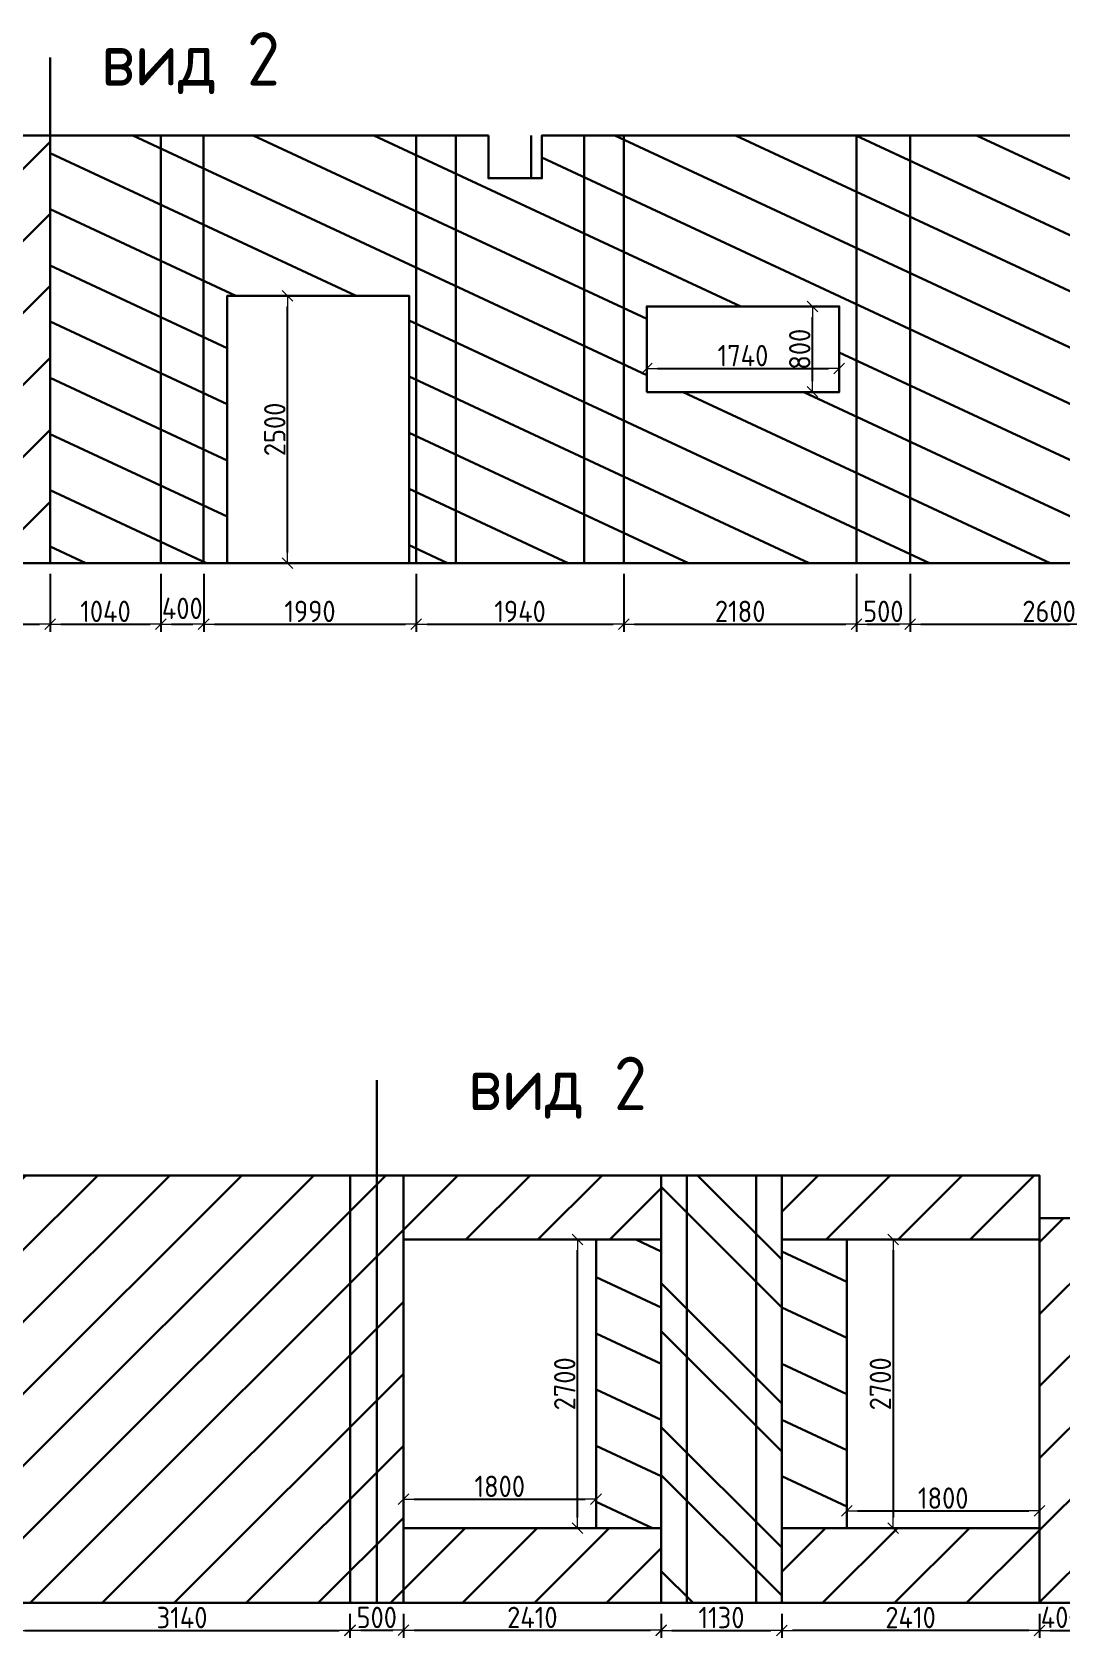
# Model space of a CAD drawing. Header units: millimetres. Extents: x -213536 to 1564669, y -45299 to 942238.
# Drawn here: x -75744 to -66126, y 88036 to 103055 of the extents above; entities that cross this region are included whole.
import ezdxf

# ---------------------------------------------------------------- set-up
doc = ezdxf.new("R2010")
doc.units = ezdxf.units.MM
doc.layers.add('1) мет уголки', color=6, linetype='Continuous')
doc.layers.add('1) серпянка', color=2, linetype='Continuous')
for name, color, linetype, lineweight in [('Основные линии', 7, 'Continuous', 30), ('Размеры', 7, 'Continuous', 15), ('стяжа', 7, 'Continuous', 30)]:
    doc.layers.add(name, color=color, linetype=linetype, lineweight=lineweight)
doc.styles.add('СПДС', font='isocpeur.ttf', dxfattribs={"width": 0.9})
doc.dimstyles.new('Размера А3', dxfattribs={"dimtxt": 200, "dimasz": 100, "dimexe": 70, "dimexo": 100, "dimgap": 20, "dimtad": 1, "dimdec": 0, "dimrnd": 10, "dimzin": 0, "dimdsep": 46, "dimtxsty": 'СПДС', "dimblk": 'ARROWHEAD_6', "dimcen": 1, "dimclrd": 256, "dimclre": 256, "dimclrt": 256, "dimazin": 0, "dimtfac": 1, "dimtdec": 0, "dimtmove": 2, "dimatfit": 3, "dimfxl": 1, "dimtolj": 1, "dimtzin": 0, "dimarcsym": 0})

# ---------------------------------------------------------------- blocks, each defined once
blk = doc.blocks.new('ARROWHEAD_6')
at = {"color": 0, "linetype": 'Continuous'}
for p, q in [((0, 0), (-1, 0)), ((-0.5, -0.5), (0.5, 0.5))]:
    blk.add_line(p, q, dxfattribs=at)
blk = doc.blocks.new('*D677')
at = {"layer": 'Defpoints', "color": 0, "lineweight": 50, "transparency": 16777216}
for p in [(-82396, 98089), (-75576, 98089), (-75576, 97517)]:
    blk.add_point(p, dxfattribs=at)
at = {"layer": 'Размеры', "lineweight": -2, "transparency": 16777216}
for p, q in [((-82396, 97989), (-82396, 97447)), ((-75576, 97989), (-75576, 97447)), ((-82296, 97517), (-75676, 97517))]:
    blk.add_line(p, q, dxfattribs=at)
at = {"layer": 'Размеры', "lineweight": -2, "transparency": 16777216, "xscale": 100, "yscale": 100, "zscale": 100, "rotation": 180}
blk.add_blockref('ARROWHEAD_6', (-82396, 97517), dxfattribs=at)
at = {"layer": 'Размеры', "lineweight": -2, "transparency": 16777216, "xscale": 100, "yscale": 100, "zscale": 100}
blk.add_blockref('ARROWHEAD_6', (-75576, 97517), dxfattribs=at)
at = {"layer": 'Размеры', "lineweight": 25, "transparency": 16777216, "insert": (-78986, 97637), "char_height": 200, "attachment_point": 5, "style": 'СПДС'}
blk.add_mtext('\\A1;6820', dxfattribs=at)
blk = doc.blocks.new('*D678')
at = {"layer": 'Defpoints', "color": 0, "lineweight": 50, "transparency": 16777216}
for p in [(-75576, 98089), (-74540, 98089), (-74540, 97517)]:
    blk.add_point(p, dxfattribs=at)
at = {"layer": 'Размеры', "lineweight": -2, "transparency": 16777216}
for p, q in [((-75576, 97989), (-75576, 97447)), ((-74540, 97989), (-74540, 97447)), ((-75476, 97517), (-74640, 97517))]:
    blk.add_line(p, q, dxfattribs=at)
at = {"layer": 'Размеры', "lineweight": -2, "transparency": 16777216, "xscale": 100, "yscale": 100, "zscale": 100, "rotation": 180}
blk.add_blockref('ARROWHEAD_6', (-75576, 97517), dxfattribs=at)
at = {"layer": 'Размеры', "lineweight": -2, "transparency": 16777216, "xscale": 100, "yscale": 100, "zscale": 100}
blk.add_blockref('ARROWHEAD_6', (-74540, 97517), dxfattribs=at)
at = {"layer": 'Размеры', "lineweight": 25, "transparency": 16777216, "insert": (-75058, 97637), "char_height": 200, "attachment_point": 5, "style": 'СПДС'}
blk.add_mtext('\\A1;1040', dxfattribs=at)
blk = doc.blocks.new('*D679')
at = {"layer": 'Defpoints', "color": 0, "lineweight": 50, "transparency": 16777216}
for p in [(-74540, 98089), (-74140, 98089), (-74140, 97517)]:
    blk.add_point(p, dxfattribs=at)
at = {"layer": 'Размеры', "lineweight": -2, "transparency": 16777216}
for p, q in [((-74540, 97989), (-74540, 97447)), ((-74140, 97989), (-74140, 97447)), ((-74440, 97517), (-74240, 97517))]:
    blk.add_line(p, q, dxfattribs=at)
at = {"layer": 'Размеры', "lineweight": -2, "transparency": 16777216, "xscale": 100, "yscale": 100, "zscale": 100, "rotation": 180}
blk.add_blockref('ARROWHEAD_6', (-74540, 97517), dxfattribs=at)
at = {"layer": 'Размеры', "lineweight": -2, "transparency": 16777216, "xscale": 100, "yscale": 100, "zscale": 100}
blk.add_blockref('ARROWHEAD_6', (-74140, 97517), dxfattribs=at)
at = {"layer": 'Размеры', "lineweight": 25, "transparency": 16777216, "insert": (-74340, 97665), "char_height": 200, "attachment_point": 5, "style": 'СПДС'}
blk.add_mtext('\\A1;400', dxfattribs=at)
blk = doc.blocks.new('*D680')
at = {"layer": 'Defpoints', "color": 0, "lineweight": 50, "transparency": 16777216}
for p in [(-74140, 98089), (-72152, 98089), (-72152, 97517)]:
    blk.add_point(p, dxfattribs=at)
at = {"layer": 'Размеры', "lineweight": -2, "transparency": 16777216}
for p, q in [((-74140, 97989), (-74140, 97447)), ((-72152, 97989), (-72152, 97447)), ((-74040, 97517), (-72252, 97517))]:
    blk.add_line(p, q, dxfattribs=at)
at = {"layer": 'Размеры', "lineweight": -2, "transparency": 16777216, "xscale": 100, "yscale": 100, "zscale": 100, "rotation": 180}
blk.add_blockref('ARROWHEAD_6', (-74140, 97517), dxfattribs=at)
at = {"layer": 'Размеры', "lineweight": -2, "transparency": 16777216, "xscale": 100, "yscale": 100, "zscale": 100}
blk.add_blockref('ARROWHEAD_6', (-72152, 97517), dxfattribs=at)
at = {"layer": 'Размеры', "lineweight": 25, "transparency": 16777216, "insert": (-73146, 97637), "char_height": 200, "attachment_point": 5, "style": 'СПДС'}
blk.add_mtext('\\A1;1990', dxfattribs=at)
blk = doc.blocks.new('*D681')
at = {"layer": 'Defpoints', "color": 0, "lineweight": 50, "transparency": 16777216}
for p in [(-72152, 98089), (-70212, 98089), (-70212, 97517)]:
    blk.add_point(p, dxfattribs=at)
at = {"layer": 'Размеры', "lineweight": -2, "transparency": 16777216}
for p, q in [((-72152, 97989), (-72152, 97447)), ((-70212, 97989), (-70212, 97447)), ((-72052, 97517), (-70312, 97517))]:
    blk.add_line(p, q, dxfattribs=at)
at = {"layer": 'Размеры', "lineweight": -2, "transparency": 16777216, "xscale": 100, "yscale": 100, "zscale": 100, "rotation": 180}
blk.add_blockref('ARROWHEAD_6', (-72152, 97517), dxfattribs=at)
at = {"layer": 'Размеры', "lineweight": -2, "transparency": 16777216, "xscale": 100, "yscale": 100, "zscale": 100}
blk.add_blockref('ARROWHEAD_6', (-70212, 97517), dxfattribs=at)
at = {"layer": 'Размеры', "lineweight": 25, "transparency": 16777216, "insert": (-71182, 97637), "char_height": 200, "attachment_point": 5, "style": 'СПДС'}
blk.add_mtext('\\A1;1940', dxfattribs=at)
blk = doc.blocks.new('*D682')
at = {"layer": 'Defpoints', "color": 0, "lineweight": 50, "transparency": 16777216}
for p in [(-70212, 98089), (-68036, 98089), (-68036, 97517)]:
    blk.add_point(p, dxfattribs=at)
at = {"layer": 'Размеры', "lineweight": -2, "transparency": 16777216}
for p, q in [((-70212, 97989), (-70212, 97447)), ((-68036, 97989), (-68036, 97447)), ((-70112, 97517), (-68136, 97517))]:
    blk.add_line(p, q, dxfattribs=at)
at = {"layer": 'Размеры', "lineweight": -2, "transparency": 16777216, "xscale": 100, "yscale": 100, "zscale": 100, "rotation": 180}
blk.add_blockref('ARROWHEAD_6', (-70212, 97517), dxfattribs=at)
at = {"layer": 'Размеры', "lineweight": -2, "transparency": 16777216, "xscale": 100, "yscale": 100, "zscale": 100}
blk.add_blockref('ARROWHEAD_6', (-68036, 97517), dxfattribs=at)
at = {"layer": 'Размеры', "lineweight": 25, "transparency": 16777216, "insert": (-69124, 97637), "char_height": 200, "attachment_point": 5, "style": 'СПДС'}
blk.add_mtext('\\A1;2180', dxfattribs=at)
blk = doc.blocks.new('*D683')
at = {"layer": 'Defpoints', "color": 0, "lineweight": 50, "transparency": 16777216}
for p in [(-68036, 98089), (-67536, 98089), (-67536, 97517)]:
    blk.add_point(p, dxfattribs=at)
at = {"layer": 'Размеры', "lineweight": -2, "transparency": 16777216}
for p, q in [((-68036, 97989), (-68036, 97447)), ((-67536, 97989), (-67536, 97447)), ((-67936, 97517), (-67636, 97517))]:
    blk.add_line(p, q, dxfattribs=at)
at = {"layer": 'Размеры', "lineweight": -2, "transparency": 16777216, "xscale": 100, "yscale": 100, "zscale": 100, "rotation": 180}
blk.add_blockref('ARROWHEAD_6', (-68036, 97517), dxfattribs=at)
at = {"layer": 'Размеры', "lineweight": -2, "transparency": 16777216, "xscale": 100, "yscale": 100, "zscale": 100}
blk.add_blockref('ARROWHEAD_6', (-67536, 97517), dxfattribs=at)
at = {"layer": 'Размеры', "lineweight": 25, "transparency": 16777216, "insert": (-67786, 97637), "char_height": 200, "attachment_point": 5, "style": 'СПДС'}
blk.add_mtext('\\A1;500', dxfattribs=at)
blk = doc.blocks.new('*D684')
at = {"layer": 'Defpoints', "color": 0, "lineweight": 50, "transparency": 16777216}
for p in [(-67536, 98089), (-64936, 98089), (-64936, 97517)]:
    blk.add_point(p, dxfattribs=at)
at = {"layer": 'Размеры', "lineweight": -2, "transparency": 16777216}
for p, q in [((-67536, 97989), (-67536, 97447)), ((-64936, 97989), (-64936, 97447)), ((-67436, 97517), (-65036, 97517))]:
    blk.add_line(p, q, dxfattribs=at)
at = {"layer": 'Размеры', "lineweight": -2, "transparency": 16777216, "xscale": 100, "yscale": 100, "zscale": 100, "rotation": 180}
blk.add_blockref('ARROWHEAD_6', (-67536, 97517), dxfattribs=at)
at = {"layer": 'Размеры', "lineweight": -2, "transparency": 16777216, "xscale": 100, "yscale": 100, "zscale": 100}
blk.add_blockref('ARROWHEAD_6', (-64936, 97517), dxfattribs=at)
at = {"layer": 'Размеры', "lineweight": 25, "transparency": 16777216, "insert": (-66236, 97637), "char_height": 200, "attachment_point": 5, "style": 'СПДС'}
blk.add_mtext('\\A1;2600', dxfattribs=at)
blk = doc.blocks.new('*D685')
at = {"layer": 'Defpoints', "color": 0, "lineweight": 50, "transparency": 16777216}
for p in [(-73355, 100589), (-73146, 100589), (-73146, 98089)]:
    blk.add_point(p, dxfattribs=at)
at = {"layer": 'Размеры', "lineweight": -2, "transparency": 16777216}
for p, q in [((-73246, 100589), (-73425, 100589)), ((-73355, 98189), (-73355, 100489)), ((-73246, 98089), (-73425, 98089))]:
    blk.add_line(p, q, dxfattribs=at)
at = {"layer": 'Размеры', "lineweight": -2, "transparency": 16777216, "xscale": 100, "yscale": 100, "zscale": 100}
for p, rotation in [((-73355, 100589), 90), ((-73355, 98089), 270)]:
    blk.add_blockref('ARROWHEAD_6', p, dxfattribs=dict(at, rotation=rotation))
at = {"layer": 'Размеры', "lineweight": 25, "transparency": 16777216, "insert": (-73475, 99339), "char_height": 200, "attachment_point": 5, "rotation": 90, "style": 'СПДС'}
blk.add_mtext('\\A1;2500', dxfattribs=at)
blk = doc.blocks.new('*D686')
at = {"layer": 'Defpoints', "color": 0, "lineweight": 50, "transparency": 16777216}
for p in [(-68198, 99909), (-69998, 99689), (-68198, 99689)]:
    blk.add_point(p, dxfattribs=at)
at = {"layer": 'Размеры', "lineweight": -2, "transparency": 16777216}
for p, q in [((-69998, 99789), (-69998, 99979)), ((-69898, 99909), (-68298, 99909)), ((-68198, 99789), (-68198, 99979))]:
    blk.add_line(p, q, dxfattribs=at)
at = {"layer": 'Размеры', "lineweight": -2, "transparency": 16777216, "xscale": 100, "yscale": 100, "zscale": 100, "rotation": 180}
blk.add_blockref('ARROWHEAD_6', (-69998, 99909), dxfattribs=at)
at = {"layer": 'Размеры', "lineweight": -2, "transparency": 16777216, "xscale": 100, "yscale": 100, "zscale": 100}
blk.add_blockref('ARROWHEAD_6', (-68198, 99909), dxfattribs=at)
at = {"layer": 'Размеры', "lineweight": 25, "transparency": 16777216, "insert": (-69098, 100029), "char_height": 200, "attachment_point": 5, "style": 'СПДС'}
blk.add_mtext('\\A1;1740', dxfattribs=at)
blk = doc.blocks.new('*D687')
at = {"layer": 'Defpoints', "color": 0, "lineweight": 50, "transparency": 16777216}
for p in [(-68447, 100489), (-68422, 100489), (-68422, 99689)]:
    blk.add_point(p, dxfattribs=at)
at = {"layer": 'Размеры', "lineweight": -2, "transparency": 16777216}
for p, q in [((-68522, 100489), (-68517, 100489)), ((-68447, 99789), (-68447, 100389)), ((-68522, 99689), (-68517, 99689))]:
    blk.add_line(p, q, dxfattribs=at)
at = {"layer": 'Размеры', "lineweight": -2, "transparency": 16777216, "xscale": 100, "yscale": 100, "zscale": 100}
for p, rotation in [((-68447, 100489), 90), ((-68447, 99689), 270)]:
    blk.add_blockref('ARROWHEAD_6', p, dxfattribs=dict(at, rotation=rotation))
at = {"layer": 'Размеры', "lineweight": 25, "transparency": 16777216, "insert": (-68567, 100089), "char_height": 200, "attachment_point": 5, "rotation": 90, "style": 'СПДС'}
blk.add_mtext('\\A1;800', dxfattribs=at)
blk = doc.blocks.new('*D772')
at = {"layer": 'Defpoints', "color": 0, "lineweight": 50, "transparency": 16777216}
for p in [(-75912, 88362), (-72772, 88362), (-72772, 88106)]:
    blk.add_point(p, dxfattribs=at)
at = {"layer": 'Размеры', "lineweight": -2, "transparency": 16777216}
for p, q in [((-75912, 88262), (-75912, 88036)), ((-72772, 88262), (-72772, 88036)), ((-75812, 88106), (-72872, 88106))]:
    blk.add_line(p, q, dxfattribs=at)
at = {"layer": 'Размеры', "lineweight": -2, "transparency": 16777216, "xscale": 100, "yscale": 100, "zscale": 100, "rotation": 180}
blk.add_blockref('ARROWHEAD_6', (-75912, 88106), dxfattribs=at)
at = {"layer": 'Размеры', "lineweight": -2, "transparency": 16777216, "xscale": 100, "yscale": 100, "zscale": 100}
blk.add_blockref('ARROWHEAD_6', (-72772, 88106), dxfattribs=at)
at = {"layer": 'Размеры', "lineweight": 25, "transparency": 16777216, "insert": (-74342, 88226), "char_height": 200, "attachment_point": 5, "style": 'СПДС'}
blk.add_mtext('\\A1;3140', dxfattribs=at)
blk = doc.blocks.new('*D773')
at = {"layer": 'Defpoints', "color": 0, "lineweight": 50, "transparency": 16777216}
for p in [(-72772, 88362), (-72272, 88362), (-72272, 88107)]:
    blk.add_point(p, dxfattribs=at)
at = {"layer": 'Размеры', "lineweight": -2, "transparency": 16777216}
for p, q in [((-72772, 88262), (-72772, 88037)), ((-72272, 88262), (-72272, 88037)), ((-72672, 88107), (-72372, 88107))]:
    blk.add_line(p, q, dxfattribs=at)
at = {"layer": 'Размеры', "lineweight": -2, "transparency": 16777216, "xscale": 100, "yscale": 100, "zscale": 100, "rotation": 180}
blk.add_blockref('ARROWHEAD_6', (-72772, 88107), dxfattribs=at)
at = {"layer": 'Размеры', "lineweight": -2, "transparency": 16777216, "xscale": 100, "yscale": 100, "zscale": 100}
blk.add_blockref('ARROWHEAD_6', (-72272, 88107), dxfattribs=at)
at = {"layer": 'Размеры', "lineweight": 25, "transparency": 16777216, "insert": (-72522, 88227), "char_height": 200, "attachment_point": 5, "style": 'СПДС'}
blk.add_mtext('\\A1;500', dxfattribs=at)
blk = doc.blocks.new('*D774')
at = {"layer": 'Defpoints', "color": 0, "lineweight": 50, "transparency": 16777216}
for p in [(-72272, 88362), (-69862, 88362), (-69862, 88107)]:
    blk.add_point(p, dxfattribs=at)
at = {"layer": 'Размеры', "lineweight": -2, "transparency": 16777216}
for p, q in [((-72272, 88262), (-72272, 88037)), ((-69862, 88262), (-69862, 88037)), ((-72172, 88107), (-69962, 88107))]:
    blk.add_line(p, q, dxfattribs=at)
at = {"layer": 'Размеры', "lineweight": -2, "transparency": 16777216, "xscale": 100, "yscale": 100, "zscale": 100, "rotation": 180}
blk.add_blockref('ARROWHEAD_6', (-72272, 88107), dxfattribs=at)
at = {"layer": 'Размеры', "lineweight": -2, "transparency": 16777216, "xscale": 100, "yscale": 100, "zscale": 100}
blk.add_blockref('ARROWHEAD_6', (-69862, 88107), dxfattribs=at)
at = {"layer": 'Размеры', "lineweight": 25, "transparency": 16777216, "insert": (-71067, 88227), "char_height": 200, "attachment_point": 5, "style": 'СПДС'}
blk.add_mtext('\\A1;2410', dxfattribs=at)
blk = doc.blocks.new('*D775')
at = {"layer": 'Defpoints', "color": 0, "lineweight": 50, "transparency": 16777216}
for p in [(-69862, 88362), (-68736, 88362), (-68736, 88106)]:
    blk.add_point(p, dxfattribs=at)
at = {"layer": 'Размеры', "lineweight": -2, "transparency": 16777216}
for p, q in [((-69862, 88262), (-69862, 88036)), ((-68736, 88262), (-68736, 88036)), ((-69762, 88106), (-68836, 88106))]:
    blk.add_line(p, q, dxfattribs=at)
at = {"layer": 'Размеры', "lineweight": -2, "transparency": 16777216, "xscale": 100, "yscale": 100, "zscale": 100, "rotation": 180}
blk.add_blockref('ARROWHEAD_6', (-69862, 88106), dxfattribs=at)
at = {"layer": 'Размеры', "lineweight": -2, "transparency": 16777216, "xscale": 100, "yscale": 100, "zscale": 100}
blk.add_blockref('ARROWHEAD_6', (-68736, 88106), dxfattribs=at)
at = {"layer": 'Размеры', "lineweight": 25, "transparency": 16777216, "insert": (-69299, 88226), "char_height": 200, "attachment_point": 5, "style": 'СПДС'}
blk.add_mtext('\\A1;1130', dxfattribs=at)
blk = doc.blocks.new('*D776')
at = {"layer": 'Defpoints', "color": 0, "lineweight": 50, "transparency": 16777216}
for p in [(-68736, 88362), (-66326, 88362), (-68736, 88106)]:
    blk.add_point(p, dxfattribs=at)
at = {"layer": 'Размеры', "lineweight": -2, "transparency": 16777216}
for p, q in [((-68736, 88262), (-68736, 88036)), ((-66326, 88262), (-66326, 88036)), ((-66426, 88106), (-68636, 88106))]:
    blk.add_line(p, q, dxfattribs=at)
at = {"layer": 'Размеры', "lineweight": -2, "transparency": 16777216, "xscale": 100, "yscale": 100, "zscale": 100, "rotation": 180}
blk.add_blockref('ARROWHEAD_6', (-68736, 88106), dxfattribs=at)
at = {"layer": 'Размеры', "lineweight": -2, "transparency": 16777216, "xscale": 100, "yscale": 100, "zscale": 100}
blk.add_blockref('ARROWHEAD_6', (-66326, 88106), dxfattribs=at)
at = {"layer": 'Размеры', "lineweight": 25, "transparency": 16777216, "insert": (-67531, 88226), "char_height": 200, "attachment_point": 5, "style": 'СПДС'}
blk.add_mtext('\\A1;2410', dxfattribs=at)
blk = doc.blocks.new('*D777')
at = {"layer": 'Defpoints', "color": 0, "lineweight": 50, "transparency": 16777216}
for p in [(-66326, 88362), (-65926, 88362), (-65926, 88106)]:
    blk.add_point(p, dxfattribs=at)
at = {"layer": 'Размеры', "lineweight": -2, "transparency": 16777216}
for p, q in [((-66326, 88262), (-66326, 88036)), ((-65926, 88262), (-65926, 88036)), ((-66226, 88106), (-66026, 88106))]:
    blk.add_line(p, q, dxfattribs=at)
at = {"layer": 'Размеры', "lineweight": -2, "transparency": 16777216, "xscale": 100, "yscale": 100, "zscale": 100, "rotation": 180}
blk.add_blockref('ARROWHEAD_6', (-66326, 88106), dxfattribs=at)
at = {"layer": 'Размеры', "lineweight": -2, "transparency": 16777216, "xscale": 100, "yscale": 100, "zscale": 100}
blk.add_blockref('ARROWHEAD_6', (-65926, 88106), dxfattribs=at)
at = {"layer": 'Размеры', "lineweight": 25, "transparency": 16777216, "insert": (-66123, 88228), "char_height": 200, "attachment_point": 5, "style": 'СПДС'}
blk.add_mtext('\\A1;400', dxfattribs=at)
blk = doc.blocks.new('*D788')
at = {"layer": 'Defpoints', "color": 0, "lineweight": 50, "transparency": 16777216}
for p in [(-70644, 91762), (-70472, 91762), (-70472, 89062)]:
    blk.add_point(p, dxfattribs=at)
at = {"layer": 'Размеры', "lineweight": -2, "transparency": 16777216}
for p, q in [((-70572, 91762), (-70714, 91762)), ((-70644, 89162), (-70644, 91662)), ((-70572, 89062), (-70714, 89062))]:
    blk.add_line(p, q, dxfattribs=at)
at = {"layer": 'Размеры', "lineweight": -2, "transparency": 16777216, "xscale": 100, "yscale": 100, "zscale": 100}
for p, rotation in [((-70644, 91762), 90), ((-70644, 89062), 270)]:
    blk.add_blockref('ARROWHEAD_6', p, dxfattribs=dict(at, rotation=rotation))
at = {"layer": 'Размеры', "lineweight": 25, "transparency": 16777216, "insert": (-70764, 90412), "char_height": 200, "attachment_point": 5, "rotation": 90, "style": 'СПДС'}
blk.add_mtext('\\A1;2700', dxfattribs=at)
blk = doc.blocks.new('*D789')
at = {"layer": 'Defpoints', "color": 0, "lineweight": 50, "transparency": 16777216}
for p in [(-70472, 89333), (-72272, 89062), (-70472, 89062)]:
    blk.add_point(p, dxfattribs=at)
at = {"layer": 'Размеры', "lineweight": -2, "transparency": 16777216}
for p, q in [((-72272, 89162), (-72272, 89403)), ((-70472, 89162), (-70472, 89403)), ((-72172, 89333), (-70572, 89333))]:
    blk.add_line(p, q, dxfattribs=at)
at = {"layer": 'Размеры', "lineweight": -2, "transparency": 16777216, "xscale": 100, "yscale": 100, "zscale": 100, "rotation": 180}
blk.add_blockref('ARROWHEAD_6', (-72272, 89333), dxfattribs=at)
at = {"layer": 'Размеры', "lineweight": -2, "transparency": 16777216, "xscale": 100, "yscale": 100, "zscale": 100}
blk.add_blockref('ARROWHEAD_6', (-70472, 89333), dxfattribs=at)
at = {"layer": 'Размеры', "lineweight": 25, "transparency": 16777216, "insert": (-71372, 89453), "char_height": 200, "attachment_point": 5, "style": 'СПДС'}
blk.add_mtext('\\A1;1800', dxfattribs=at)
blk = doc.blocks.new('*D790')
at = {"layer": 'Defpoints', "color": 0, "lineweight": 50, "transparency": 16777216}
for p in [(-66326, 89223), (-68126, 89062), (-66326, 89062)]:
    blk.add_point(p, dxfattribs=at)
at = {"layer": 'Размеры', "lineweight": -2, "transparency": 16777216}
for p, q in [((-68126, 89162), (-68126, 89293)), ((-68026, 89223), (-66426, 89223)), ((-66326, 89162), (-66326, 89293))]:
    blk.add_line(p, q, dxfattribs=at)
at = {"layer": 'Размеры', "lineweight": -2, "transparency": 16777216, "xscale": 100, "yscale": 100, "zscale": 100, "rotation": 180}
blk.add_blockref('ARROWHEAD_6', (-68126, 89223), dxfattribs=at)
at = {"layer": 'Размеры', "lineweight": -2, "transparency": 16777216, "xscale": 100, "yscale": 100, "zscale": 100}
blk.add_blockref('ARROWHEAD_6', (-66326, 89223), dxfattribs=at)
at = {"layer": 'Размеры', "lineweight": 25, "transparency": 16777216, "insert": (-67226, 89343), "char_height": 200, "attachment_point": 5, "style": 'СПДС'}
blk.add_mtext('\\A1;1800', dxfattribs=at)
blk = doc.blocks.new('*D791')
at = {"layer": 'Defpoints', "color": 0, "lineweight": 50, "transparency": 16777216}
for p in [(-68126, 91762), (-68126, 89062), (-67693, 89062)]:
    blk.add_point(p, dxfattribs=at)
at = {"layer": 'Размеры', "lineweight": -2, "transparency": 16777216}
for p, q in [((-68026, 91762), (-67623, 91762)), ((-67693, 91662), (-67693, 89162)), ((-68026, 89062), (-67623, 89062))]:
    blk.add_line(p, q, dxfattribs=at)
at = {"layer": 'Размеры', "lineweight": -2, "transparency": 16777216, "xscale": 100, "yscale": 100, "zscale": 100}
for p, rotation in [((-67693, 91762), 90), ((-67693, 89062), 270)]:
    blk.add_blockref('ARROWHEAD_6', p, dxfattribs=dict(at, rotation=rotation))
at = {"layer": 'Размеры', "lineweight": 25, "transparency": 16777216, "insert": (-67813, 90412), "char_height": 200, "attachment_point": 5, "rotation": 90, "style": 'СПДС'}
blk.add_mtext('\\A1;2700', dxfattribs=at)

msp = doc.modelspace()

# ---------------------------------------------------------------- hatches: boundary and pattern name
at = {"lineweight": 30}
h = msp.add_hatch(dxfattribs=at)
h.set_pattern_fill('ANSI31', color=2, scale=150)
h.set_pattern_definition([(45, (-48405.5, -35812.1), (-336.7596, 336.7596), [])])
h.paths.add_polyline_path([(-75575.9, 102088.6), (-82395.9, 102088.6), (-82395.9, 98088.6), (-75575.9, 98088.6)])
h.paths.add_polyline_path([(-57975.9, 101688.6), (-58225.9, 101688.6), (-58225.9, 98088.6), (-57975.9, 98088.6)])
h.paths.add_polyline_path([(-57685.9, 102088.6), (-57975.9, 102088.6), (-57975.9, 98088.6), (-57685.9, 98088.6)])
h.paths.add_polyline_path([(-52665.9, 102088.6), (-57685.9, 102088.6), (-57685.9, 101488.6), (-52665.9, 101488.6)])
h.paths.add_polyline_path([(-52665.9, 98718.6), (-57685.9, 98718.6), (-57685.9, 98088.6), (-52665.9, 98088.6)])
h.paths.add_polyline_path([(-51665.9, 102088.6), (-51915.9, 102088.6), (-51915.9, 98088.6), (-51665.9, 98088.6)])
h.paths.add_polyline_path([(-51915.9, 101688.6), (-52415.9, 101688.6), (-52415.9, 98088.6), (-51915.9, 98088.6)])
h.paths.add_polyline_path([(-52415.9, 101688.6), (-52415.9, 102088.6), (-52665.9, 102088.6), (-52665.9, 101488.6), (-52665.9, 98718.6), (-52665.9, 98088.6), (-52415.9, 98088.6)])
h.paths.add_polyline_path([(-48425.9, 102088.6), (-51165.9, 102088.6), (-51165.9, 101418.6), (-48465.9, 101418.6), (-48465.9, 98718.6), (-51165.9, 98718.6), (-51165.9, 98088.6), (-48425.9, 98088.6)])
h.paths.add_polyline_path([(-47675.9, 102088.6), (-47925.9, 102088.6), (-47925.9, 98088.6), (-47675.9, 98088.6)])
h = msp.add_hatch(dxfattribs=at)
h.set_pattern_fill('ANSI31', color=4, scale=150, angle=110)
h.set_pattern_definition([(155, (-48405.5, -35812.1), (-201.272, -431.6291), [])])
h.paths.add_polyline_path([(-74540.2, 102088.6), (-75575.9, 102088.6), (-75575.9, 98088.6), (-74540.2, 98088.6)])
h.paths.add_polyline_path([(-74140.2, 102088.6), (-74540.2, 102088.6), (-74540.2, 98088.6), (-74140.2, 98088.6)])
h.paths.add_polyline_path([(-72152.4, 102088.6), (-74140.2, 102088.6), (-74140.2, 98088.6), (-73919.7, 98088.6), (-73919.7, 100588.6), (-72219.7, 100588.6), (-72219.7, 98088.6), (-72152.4, 98088.6)])
h.paths.add_polyline_path([(-71782.4, 102088.6), (-72152.4, 102088.6), (-72152.4, 98088.6), (-71782.4, 98088.6)])
h.paths.add_polyline_path([(-70582.4, 102088.6), (-70977.1, 102088.6), (-70977.1, 101688.6), (-71477.1, 101688.6), (-71477.1, 102088.6), (-71782.4, 102088.6), (-71782.4, 98088.6), (-70582.4, 98088.6)])
h.paths.add_polyline_path([(-70212.4, 102088.6), (-70582.4, 102088.6), (-70582.4, 98088.6), (-70212.4, 98088.6)])
h.paths.add_polyline_path([(-68035.9, 102088.6), (-70212.4, 102088.6), (-70212.4, 98088.6), (-68035.9, 98088.6)])
h.paths.add_polyline_path([(-68197.8, 100488.6), (-68197.8, 99688.6), (-69997.8, 99688.6), (-69997.8, 100488.6)], flags=16)
h.paths.add_polyline_path([(-64935.9, 101688.6), (-64935.9, 102088.6), (-67535.9, 102088.6), (-67535.9, 98088.6), (-64935.9, 98088.6)])
h.paths.add_polyline_path([(-67535.9, 102088.6), (-68035.9, 102088.6), (-68035.9, 98088.6), (-67535.9, 98088.6)])
h.paths.add_polyline_path([(-58225.9, 101688.6), (-64935.9, 101688.6), (-64935.9, 98088.6), (-58225.9, 98088.6)])
h.paths.add_polyline_path([(-57475.9, 101488.6), (-57685.9, 101488.6), (-57685.9, 98718.6), (-57475.9, 98718.6)])
h.paths.add_polyline_path([(-50561, 101418.6), (-51165.9, 101418.6), (-51165.9, 98718.6), (-50561, 98718.6)])
h.paths.add_polyline_path([(-48465.9, 101418.6), (-48961, 101418.6), (-48961, 98718.6), (-48465.9, 98718.6)])
h = msp.add_hatch(dxfattribs=at)
h.set_pattern_fill('ANSI31', color=2, scale=150)
h.set_pattern_definition([(45, (-102522.6, -62325.6), (-336.7596, 336.7596), [])])
h.paths.add_polyline_path([(-58925.8, 92362.1), (-64405.8, 92362.1), (-64405.8, 91762.1), (-58925.8, 91762.1)])
h.paths.add_polyline_path([(-58925.8, 89062.1), (-64405.8, 89062.1), (-64405.8, 88362.1), (-58925.8, 88362.1)])
h.paths.add_polyline_path([(-80301.8, 92362.1), (-82321.8, 92362.1), (-82321.8, 90462.1), (-80741.8, 90462.1), (-80741.8, 88362.1), (-80301.8, 88362.1)])
h.paths.add_polyline_path([(-72771.8, 92362.1), (-75911.8, 92362.1), (-75911.8, 88362.1), (-72771.8, 88362.1)])
h.paths.add_polyline_path([(-72521.8, 92362.1), (-72771.8, 92362.1), (-72771.8, 88362.1), (-72521.8, 88362.1)])
h.paths.add_polyline_path([(-72271.8, 92362.1), (-72521.8, 92362.1), (-72521.8, 88362.1), (-72271.8, 88362.1)])
h.paths.add_polyline_path([(-69861.8, 92362.1), (-72271.8, 92362.1), (-72271.8, 91762.1), (-69861.8, 91762.1)])
h.paths.add_polyline_path([(-69861.8, 89062.1), (-72271.8, 89062.1), (-72271.8, 88362.1), (-69861.8, 88362.1)])
h.paths.add_polyline_path([(-66325.8, 89062.1), (-68735.8, 89062.1), (-68735.8, 88362.1), (-66325.8, 88362.1)])
h.paths.add_polyline_path([(-66325.8, 92362.1), (-68735.8, 92362.1), (-68735.8, 91762.1), (-66325.8, 91762.1), (-66325.8, 91962.1)])
h.paths.add_polyline_path([(-65925.8, 91962.1), (-66325.8, 91962.1), (-66325.8, 88362.1), (-65925.8, 88362.1)])
h.paths.add_polyline_path([(-65405.8, 91962.1), (-65925.8, 91962.1), (-65925.8, 88362.1), (-65405.8, 88362.1)])
h.paths.add_polyline_path([(-65005.8, 91962.1), (-65405.8, 91962.1), (-65405.8, 88362.1), (-65005.8, 88362.1)])
h.paths.add_polyline_path([(-50345.8, 92362.1), (-58925.8, 92362.1), (-58925.8, 88362.1), (-50345.8, 88362.1)])
h = msp.add_hatch(dxfattribs=at)
h.set_pattern_fill('ANSI31', color=4, scale=150, angle=110)
h.set_pattern_definition([(155, (-102522.6, -62325.6), (-201.272, -431.6291), [])])
h.paths.add_polyline_path([(-79651.8, 92362.1), (-80301.8, 92362.1), (-80301.8, 88362.1), (-79651.8, 88362.1)])
h.paths.add_polyline_path([(-76561.8, 92362.1), (-79651.8, 92362.1), (-79651.8, 88362.1), (-76561.8, 88362.1)])
h.paths.add_polyline_path([(-75911.8, 92362.1), (-76561.8, 92362.1), (-76561.8, 88362.1), (-75911.8, 88362.1)])
h.paths.add_polyline_path([(-69861.8, 91762.1), (-70471.8, 91762.1), (-70471.8, 89062.1), (-69861.8, 89062.1)])
h.paths.add_polyline_path([(-68125.8, 91762.1), (-68735.8, 91762.1), (-68735.8, 89062.1), (-68125.8, 89062.1)])
h.paths.add_polyline_path([(-63923.4, 91762.1), (-64405.8, 91762.1), (-64405.8, 89062.1), (-63923.4, 89062.1)])
h.paths.add_polyline_path([(-60725.8, 91762.1), (-62123.4, 91762.1), (-62123.4, 89062.1), (-60725.8, 89062.1)])
h.paths.add_polyline_path([(-41705.8, 92362.1), (-42072.1, 92362.1), (-42072.1, 91562.1), (-43472.1, 91562.1), (-43472.1, 92362.1), (-44365.8, 92362.1), (-44365.8, 91962.1), (-44865.8, 91962.1), (-44865.8, 92362.1), (-49412.7, 92362.1), (-49412.7, 91962.1), (-49812.7, 91962.1), (-49812.7, 92362.1), (-50345.8, 92362.1), (-50345.8, 88362.1), (-49935.8, 88362.1), (-49935.8, 90862.1), (-48265.8, 90862.1), (-48265.8, 88362.1), (-41705.8, 88362.1)])
h.paths.add_polyline_path([(-45233.3, 89577.1), (-45233.3, 88627.1), (-46433.3, 88627.1), (-46433.3, 89577.1)], flags=16)
h.paths.add_polyline_path([(-41505.8, 92362.1), (-41705.8, 92362.1), (-41705.8, 88362.1), (-41505.8, 88362.1)])
h.paths.add_polyline_path([(-40625.8, 92362.1), (-40738, 92362.1), (-40738, 91946.2), (-41359.6, 91946.2), (-41359.6, 92362.1), (-41505.8, 92362.1), (-41505.8, 88362.1), (-40625.8, 88362.1)])
h.paths.add_polyline_path([(-40684.3, 91089.1), (-40684.3, 90189.1), (-41484.3, 90189.1), (-41484.3, 91089.1)], flags=16)
h.paths.add_polyline_path([(-40325.8, 92362.1), (-40625.8, 92362.1), (-40625.8, 88362.1), (-40325.8, 88362.1)])
h.paths.add_polyline_path([(-38769.4, 92362.1), (-40325.8, 92362.1), (-40325.8, 88362.1), (-38769.4, 88362.1)])
h = msp.add_hatch(dxfattribs=at)
h.set_pattern_fill('ANSI32', color=5, scale=100, angle=90)
h.set_pattern_definition([(135, (-102522.6, -62325.6), (-673.519, -673.519), []), (135, (-102522.6, -61876.6), (-673.519, -673.519), [])])
h.paths.add_polyline_path([(-69623.8, 92362.1), (-69861.8, 92362.1), (-69861.8, 88362.1), (-69623.8, 88362.1)])
h.paths.add_polyline_path([(-68973.8, 92362.1), (-69623.8, 92362.1), (-69623.8, 88362.1), (-68973.8, 88362.1)])
h.paths.add_polyline_path([(-68735.8, 92362.1), (-68973.8, 92362.1), (-68973.8, 88362.1), (-68735.8, 88362.1)])
h.paths.add_polyline_path([(-64655.8, 92362.1), (-65005.8, 92362.1), (-65005.8, 88362.1), (-64655.8, 88362.1)])
h.paths.add_polyline_path([(-64405.8, 92362.1), (-64655.8, 92362.1), (-64655.8, 88362.1), (-64405.8, 88362.1)])

# ---------------------------------------------------------------- linework, layer by layer
msp.add_lwpolyline([(-75575.9, 102088.6), (-75575.9, 102818.8)], dxfattribs=at)
at = {"color": 2, "lineweight": 30}
for points in [[(-82395.9, 98088.6), (-75575.9, 98088.6), (-75575.9, 102088.6), (-82395.9, 102088.6)], [(-73919.7, 98088.6), (-73919.7, 100588.6), (-72219.7, 100588.6), (-72219.7, 98088.6)], [(-75911.8, 88362.1), (-72771.8, 88362.1), (-72771.8, 92362.1), (-75911.8, 92362.1)], [(-72521.8, 88362.1), (-72521.8, 92362.1), (-72771.8, 92362.1), (-72771.8, 88362.1)], [(-72271.8, 88362.1), (-72271.8, 92362.1), (-72521.8, 92362.1), (-72521.8, 88362.1)], [(-72271.8, 88362.1), (-72271.8, 92362.1), (-69861.8, 92362.1), (-69861.8, 88362.1)], [(-68735.8, 88362.1), (-68735.8, 92362.1), (-66325.8, 92362.1), (-66325.8, 88362.1)], [(-65925.8, 91962.1), (-66325.8, 91962.1), (-66325.8, 88362.1), (-65925.8, 88362.1)]]:
    msp.add_lwpolyline(points, close=True, dxfattribs=at)
at = {"color": 4, "lineweight": 30}
for points in [[(-74540.2, 98088.6), (-75575.9, 98088.6), (-75575.9, 102088.6), (-74540.2, 102088.6)], [(-74140.2, 98088.6), (-74540.2, 98088.6), (-74540.2, 102088.6), (-74140.2, 102088.6)], [(-71782.4, 98088.6), (-72152.4, 98088.6), (-72152.4, 102088.6), (-71782.4, 102088.6)], [(-71477.1, 102088.6), (-71782.4, 102088.6), (-71782.4, 98088.6), (-70582.4, 98088.6), (-70582.4, 102088.6), (-70977.1, 102088.6), (-70977.1, 101688.6), (-71477.1, 101688.6)], [(-70212.4, 98088.6), (-70582.4, 98088.6), (-70582.4, 102088.6), (-70212.4, 102088.6)], [(-67535.9, 98088.6), (-68035.9, 98088.6), (-68035.9, 102088.6), (-67535.9, 102088.6)], [(-67535.9, 98088.6), (-67535.9, 102088.6), (-64935.9, 102088.6), (-64935.9, 98088.6)]]:
    msp.add_lwpolyline(points, close=True, dxfattribs=at)
at = {"color": 152, "lineweight": 30, "true_color": 0x2776bb}
for points in [[(-74140.2, 98088.6), (-74140.2, 102088.6), (-72152.4, 102088.6), (-72152.4, 98088.6)], [(-70212.4, 98088.6), (-70212.4, 102088.6), (-68035.9, 102088.6), (-68035.9, 98088.6)], [(-72271.8, 91762.1), (-72271.8, 89062.1), (-70471.8, 89062.1), (-70471.8, 91762.1)], [(-68125.8, 91762.1), (-68125.8, 89062.1), (-66325.8, 89062.1), (-66325.8, 91762.1)]]:
    msp.add_lwpolyline(points, close=True, dxfattribs=at)
at = {"lineweight": 30}
msp.add_lwpolyline([(-69997.8, 99688.6), (-68197.8, 99688.6), (-68197.8, 100488.6), (-69997.8, 100488.6)], close=True, dxfattribs=at)
at = {"color": 2, "lineweight": 30}
msp.add_lwpolyline([(-72521.8, 92362.1), (-72521.8, 93252)], dxfattribs=at)
at = {"color": 5, "lineweight": 30}
for points in [[(-69861.8, 88362.1), (-69861.8, 92362.1), (-69623.8, 92362.1), (-69623.8, 88362.1)], [(-69623.8, 88362.1), (-69623.8, 92362.1), (-68973.8, 92362.1), (-68973.8, 88362.1)], [(-68973.8, 88362.1), (-68973.8, 92362.1), (-68735.8, 92362.1), (-68735.8, 88362.1)]]:
    msp.add_lwpolyline(points, close=True, dxfattribs=at)
at = {"color": 18, "lineweight": 30, "true_color": 0x000000}
for points in [[(-72271.8, 91762.1), (-69861.8, 91762.1), (-69861.8, 89062.1), (-72271.8, 89062.1)], [(-68735.8, 91762.1), (-66325.8, 91762.1), (-66325.8, 89062.1), (-68735.8, 89062.1)]]:
    msp.add_lwpolyline(points, close=True, dxfattribs=at)
at = {"layer": '1) мет уголки', "lineweight": 30}
for points in [[(-74540.2, 102088.6), (-74540.2, 98088.6)], [(-71782.4, 102088.6), (-71782.4, 98088.6)], [(-70582.4, 102088.6), (-70582.4, 98088.6)], [(-67535.9, 102088.6), (-67535.9, 98088.6)], [(-72521.8, 92362.1), (-72521.8, 88362.1)]]:
    msp.add_lwpolyline(points, dxfattribs=at)
at = {"layer": '1) серпянка', "lineweight": 30}
for points in [[(-71477.1, 102088.6), (-71477.1, 101688.6)], [(-71077.1, 102088.6), (-71077.1, 101688.6)], [(-69997.8, 99688.6), (-69997.8, 100488.6), (-68197.8, 100488.6), (-68197.8, 99688.6)], [(-69861.8, 91762.1), (-70471.8, 91762.1), (-70471.8, 89062.1), (-69861.8, 89062.1)], [(-68735.8, 91762.1), (-68125.8, 91762.1), (-68125.8, 89062.1)], [(-68125.8, 89062.1), (-68735.8, 89062.1)]]:
    msp.add_lwpolyline(points, dxfattribs=at)
at = {"layer": 'стяжа'}
for p, q in [((-74540.2, 98088.6), (-75575.9, 98088.6)), ((-74140.2, 98088.6), (-74540.2, 98088.6))]:
    msp.add_line(p, q, dxfattribs=at)

# ---------------------------------------------------------------- texts
at = {"layer": 'Основные линии', "char_height": 500, "attachment_point": 1, "style": 'СПДС'}
for insert in [(-75098.7, 103054.9), (-71667.6, 93471.7)]:
    msp.add_mtext_dynamic_manual_height_columns('вид 2', width=3371.815, gutter_width=1678.4, heights=[0], dxfattribs=dict(at, insert=insert))

# ---------------------------------------------------------------- dimensions: what is measured, and where the dimension line sits
at = {"layer": 'Размеры', "lineweight": 25}
for base, p1, p2, picture, middle in [((-73354.7, 100588.6), (-73146.3, 98088.6), (-73146.3, 100588.6), '*D685', (-73474.7, 99338.6)), ((-68447.4, 100488.6), (-68421.7, 99688.6), (-68421.7, 100488.6), '*D687', (-68567.4, 100088.6)), ((-70644.5, 91762.1), (-70471.8, 89062.1), (-70471.8, 91762.1), '*D788', (-70764.5, 90412.1)), ((-67693, 89062.1), (-68125.8, 91762.1), (-68125.8, 89062.1), '*D791', (-67813, 90412.1))]:
    dim = msp.add_linear_dim(base=base, p1=p1, p2=p2, angle=90, dimstyle='Размера А3', dxfattribs=at)
    dim.commit()
    dim.dimension.update_dxf_attribs({"geometry": picture, "text_midpoint": middle})
dim = msp.add_linear_dim(base=(-68197.8, 99909.3), p1=(-69997.8, 99688.6), p2=(-68197.8, 99688.6), text='1740', dimstyle='Размера А3', dxfattribs=at)
dim.commit()
dim.dimension.update_dxf_attribs({"geometry": '*D686', "text_midpoint": (-69097.8, 100029.3)})
at = {"layer": 'Размеры', "color": 5, "lineweight": 25}
for base, p1, p2, picture, middle in [((-75575.9, 97516.9), (-82395.9, 98088.6), (-75575.9, 98088.6), '*D677', (-78985.9, 97636.9)), ((-74540.2, 97516.9), (-75575.9, 98088.6), (-74540.2, 98088.6), '*D678', (-75058.1, 97636.9)), ((-72152.4, 97516.9), (-74140.2, 98088.6), (-72152.4, 98088.6), '*D680', (-73146.3, 97636.9)), ((-70212.4, 97516.9), (-72152.4, 98088.6), (-70212.4, 98088.6), '*D681', (-71182.4, 97636.9)), ((-68035.9043, 97516.9467), (-70212.3701, 98088.6307), (-68035.9043, 98088.6307), '*D682', (-69124.1372, 97636.9467)), ((-67535.9, 97516.9), (-68035.9, 98088.6), (-67535.9, 98088.6), '*D683', (-67785.9, 97636.9)), ((-64935.9, 97516.9), (-67535.9, 98088.6), (-64935.9, 98088.6), '*D684', (-66235.9, 97636.9))]:
    dim = msp.add_linear_dim(base=base, p1=p1, p2=p2, dimstyle='Размера А3', dxfattribs=at)
    dim.commit()
    dim.dimension.update_dxf_attribs({"geometry": picture, "text_midpoint": middle})
dim = msp.add_linear_dim(base=(-74140.2, 97516.9), p1=(-74540.2, 98088.6), p2=(-74140.2, 98088.6), dimstyle='Размера А3', dxfattribs=at)
dim.commit()
dim.dimension.update_dxf_attribs({"geometry": '*D679', "text_midpoint": (-74340.2, 97664.7), "dimtype": 160})
at = {"layer": 'Размеры', "lineweight": 25}
for base, p1, p2, picture, middle in [((-70471.8, 89332.7), (-72271.8, 89062.1), (-70471.8, 89062.1), '*D789', (-71371.8, 89452.7)), ((-66325.8, 89222.8), (-68125.8, 89062.1), (-66325.8, 89062.1), '*D790', (-67225.8, 89342.8)), ((-72771.8, 88106.2), (-75911.8, 88362.1), (-72771.8, 88362.1), '*D772', (-74341.8, 88226.2)), ((-72271.8, 88106.5), (-72771.8, 88362.1), (-72271.8, 88362.1), '*D773', (-72521.8, 88226.5)), ((-69861.8, 88106.5), (-72271.8, 88362.1), (-69861.8, 88362.1), '*D774', (-71066.8, 88226.5)), ((-68735.8, 88106.2), (-69861.8, 88362.1), (-68735.8, 88362.1), '*D775', (-69298.8, 88226.2)), ((-68735.8, 88105.8), (-66325.8, 88362.1), (-68735.8, 88362.1), '*D776', (-67530.8, 88225.8))]:
    dim = msp.add_linear_dim(base=base, p1=p1, p2=p2, dimstyle='Размера А3', dxfattribs=at)
    dim.commit()
    dim.dimension.update_dxf_attribs({"geometry": picture, "text_midpoint": middle})
dim = msp.add_linear_dim(base=(-65925.8, 88106.2), p1=(-66325.8, 88362.1), p2=(-65925.8, 88362.1), dimstyle='Размера А3', dxfattribs=at)
dim.commit()
dim.dimension.update_dxf_attribs({"geometry": '*D777', "text_midpoint": (-66122.8, 88227.9), "dimtype": 160})

doc.saveas('drawing.dxf')
